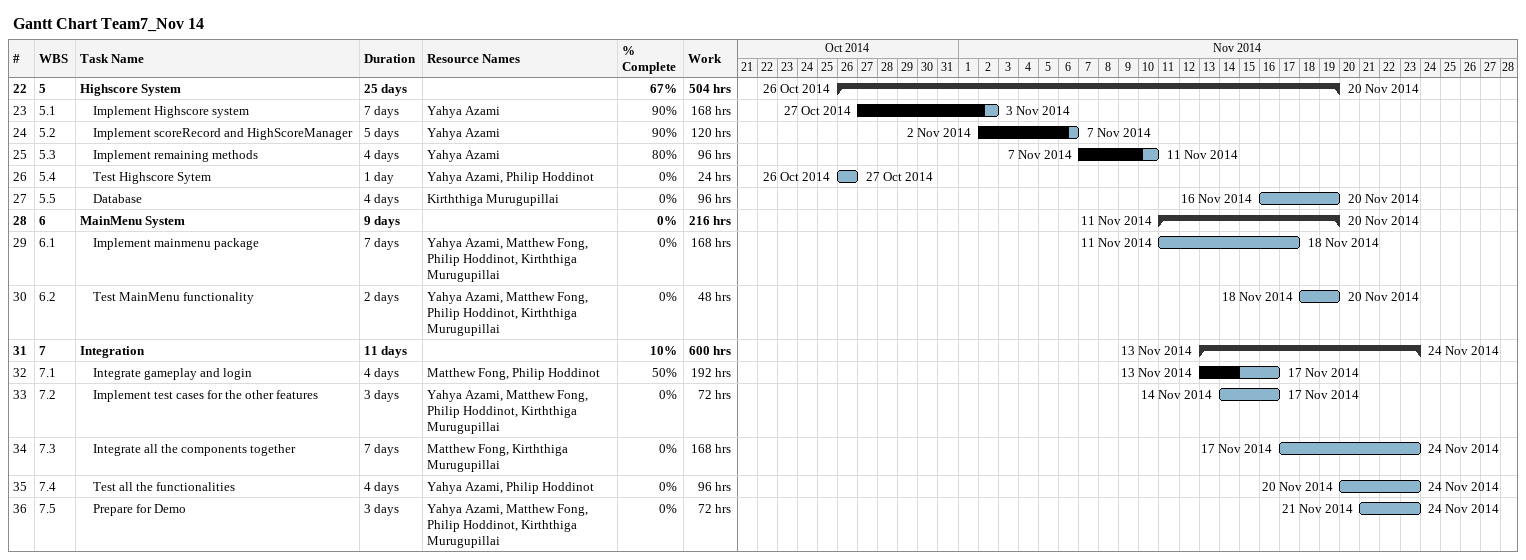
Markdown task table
Gantt Chart Team7_Nov 14

| ID | WBS | Task | Duration | Start | Finish | Resources | % complete | Work (h) |
|---|---|---|---|---|---|---|---|---|
| 22 | 5 | **Highscore System** | 25d | 2014-10-26 | 2014-11-20 |  | 67 | 504 |
| 23 | 5.1 | Implement Highscore system | 7d | 2014-10-27 | 2014-11-03 | Yahya Azami | 90 | 168 |
| 24 | 5.2 | Implement scoreRecord and HighScoreManager | 5d | 2014-11-02 | 2014-11-07 | Yahya Azami | 90 | 120 |
| 25 | 5.3 | Implement remaining methods | 4d | 2014-11-07 | 2014-11-11 | Yahya Azami | 80 | 96 |
| 26 | 5.4 | Test Highscore Sytem | 1d | 2014-10-26 | 2014-10-27 | Yahya Azami, Philip Hoddinot | 0 | 24 |
| 27 | 5.5 | Database | 4d | 2014-11-16 | 2014-11-20 | Kirththiga Murugupillai | 0 | 96 |
| 28 | 6 | **MainMenu System** | 9d | 2014-11-11 | 2014-11-20 |  | 0 | 216 |
| 29 | 6.1 | Implement mainmenu package | 7d | 2014-11-11 | 2014-11-18 | Yahya Azami, Matthew Fong, Philip Hoddinot, Kirththiga Murugupillai | 0 | 168 |
| 30 | 6.2 | Test MainMenu functionality | 2d | 2014-11-18 | 2014-11-20 | Yahya Azami, Matthew Fong, Philip Hoddinot, Kirththiga Murugupillai | 0 | 48 |
| 31 | 7 | **Integration** | 11d | 2014-11-13 | 2014-11-24 |  | 10 | 600 |
| 32 | 7.1 | Integrate gameplay and login | 4d | 2014-11-13 | 2014-11-17 | Matthew Fong, Philip Hoddinot | 50 | 192 |
| 33 | 7.2 | Implement test cases for the other features | 3d | 2014-11-14 | 2014-11-17 | Yahya Azami, Matthew Fong, Philip Hoddinot, Kirththiga Murugupillai | 0 | 72 |
| 34 | 7.3 | Integrate all the components together | 7d | 2014-11-17 | 2014-11-24 | Matthew Fong, Kirththiga Murugupillai | 0 | 168 |
| 35 | 7.4 | Test all the functionalities | 4d | 2014-11-20 | 2014-11-24 | Yahya Azami, Philip Hoddinot | 0 | 96 |
| 36 | 7.5 | Prepare for Demo | 3d | 2014-11-21 | 2014-11-24 | Yahya Azami, Matthew Fong, Philip Hoddinot, Kirththiga Murugupillai | 0 | 72 |
